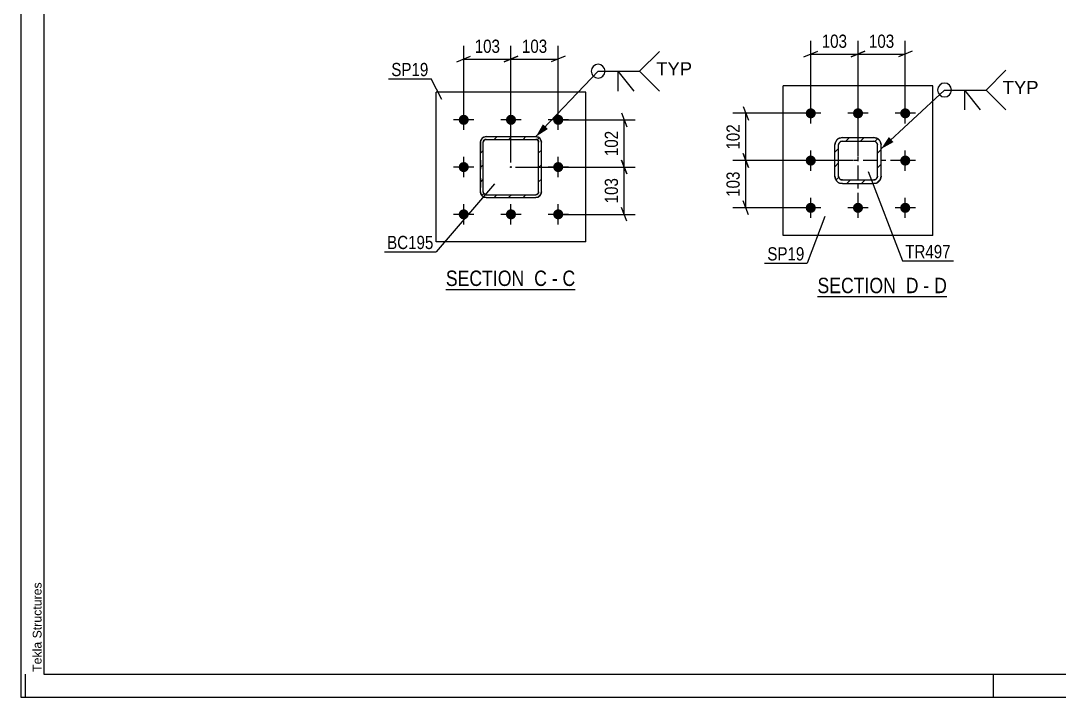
# Model space of a CAD drawing. Header units: millimetres. Extents: x -90 to 751, y -437 to 157.
# Drawn here: x -90.2 to 135.1, y -437.1 to -290.4 of the extents above; entities that cross this region are included whole.
import ezdxf

# ---------------------------------------------------------------- set-up
doc = ezdxf.new("R2010")
doc.units = ezdxf.units.MM
doc.linetypes.add('DXK_LINE_DOT2', pattern=[3.9198, 1.9599, -1.9599])
doc.linetypes.add('DXK_LINE_DOT3', pattern=[5.9187, 2.979, -0.9799, 0.9799, -0.9799])
doc.styles.add('Arial', font='ARIAL.TTF', dxfattribs={"height": 0.2})
doc.styles.add('Arial Narrow', font='ARIALN.TTF', dxfattribs={"height": 0.2})

# ---------------------------------------------------------------- blocks, each defined once
blk = doc.blocks.new('Unknown-814553232-1133')
at = {"color": 5, "linetype": 'Continuous'}
for p, q in [((-90.19, 156.88), (-90.19, -437.12)), ((-85.19, 151.88), (-85.19, -432.12)), ((-89.19, -437.12), (-89.19, -432.12)), ((-85.19, -432.12), (745.81, -432.12)), ((120.81, -437.12), (120.81, -432.12)), ((-90.19, -437.12), (750.81, -437.12))]:
    blk.add_line(p, q, dxfattribs=at)
at = {"color": 174, "linetype": 'Continuous', "style": 'Arial'}
blk.add_text('Tekla Structures', height=1.9102, rotation=90, dxfattribs=at).set_placement((-85.69, -431.62))
blk = doc.blocks.new('Unknown-814553232-13 - 7168')
at = {"color": 6, "linetype": 'Continuous'}
blk.add_line((2.02, -348.66), (30.09, -348.66), dxfattribs=at)
at = {"color": 0, "linetype": 'Continuous'}
blk.add_wipeout([(20.13, -347.91), (20.13, -344.41), (2.02, -344.41), (2.02, -347.91)], dxfattribs=at)
at = {"color": 7, "linetype": 'Continuous', "style": 'Arial Narrow'}
blk.add_text('SECTION ', height=3.34, dxfattribs=at).set_placement((2.02, -347.91))
at = {"color": 0, "linetype": 'Continuous'}
blk.add_wipeout([(23.95, -347.91), (23.95, -344.41), (21.18, -344.41), (21.18, -347.91)], dxfattribs=at)
at = {"color": 7, "linetype": 'Continuous', "style": 'Arial Narrow'}
blk.add_text('C', height=3.34, dxfattribs=at).set_placement((21.18, -347.91))
at = {"color": 0, "linetype": 'Continuous'}
blk.add_wipeout([(26.27, -347.91), (26.27, -344.41), (25, -344.41), (25, -347.91)], dxfattribs=at)
at = {"color": 7, "linetype": 'Continuous', "style": 'Arial Narrow'}
blk.add_text('-', height=3.34, dxfattribs=at).set_placement((25, -347.91))
at = {"color": 0, "linetype": 'Continuous'}
blk.add_wipeout([(30.09, -347.91), (30.09, -344.41), (27.32, -344.41), (27.32, -347.91)], dxfattribs=at)
at = {"color": 7, "linetype": 'Continuous', "style": 'Arial Narrow'}
blk.add_text('C', height=3.34, dxfattribs=at).set_placement((27.32, -347.91))
blk = doc.blocks.new('Unknown-814553232-14 - 1619')
at = {"color": 6, "linetype": 'Continuous'}
blk.add_line((82.64, -350.22), (110.71, -350.22), dxfattribs=at)
at = {"color": 0, "linetype": 'Continuous'}
blk.add_wipeout([(100.74, -349.47), (100.74, -345.97), (82.64, -345.97), (82.64, -349.47)], dxfattribs=at)
at = {"color": 7, "linetype": 'Continuous', "style": 'Arial Narrow'}
blk.add_text('SECTION ', height=3.34, dxfattribs=at).set_placement((82.64, -349.47))
at = {"color": 0, "linetype": 'Continuous'}
blk.add_wipeout([(104.56, -349.47), (104.56, -345.97), (101.79, -345.97), (101.79, -349.47)], dxfattribs=at)
at = {"color": 7, "linetype": 'Continuous', "style": 'Arial Narrow'}
blk.add_text('D', height=3.34, dxfattribs=at).set_placement((101.79, -349.47))
at = {"color": 0, "linetype": 'Continuous'}
blk.add_wipeout([(106.89, -349.47), (106.89, -345.97), (105.61, -345.97), (105.61, -349.47)], dxfattribs=at)
at = {"color": 7, "linetype": 'Continuous', "style": 'Arial Narrow'}
blk.add_text('-', height=3.34, dxfattribs=at).set_placement((105.61, -349.47))
at = {"color": 0, "linetype": 'Continuous'}
blk.add_wipeout([(110.71, -349.47), (110.71, -345.97), (107.94, -345.97), (107.94, -349.47)], dxfattribs=at)
at = {"color": 7, "linetype": 'Continuous', "style": 'Arial Narrow'}
blk.add_text('D', height=3.34, dxfattribs=at).set_placement((107.94, -349.47))
blk = doc.blocks.new('Part-814553232-7249 - 7168')
at = {"color": 2, "linetype": 'Continuous'}
for p, q in [((32.4, -305.87), (-0.1, -305.87)), ((-0.1, -338.37), (-0.1, -305.87)), ((32.4, -338.37), (32.4, -305.87)), ((32.4, -338.37), (-0.1, -338.37))]:
    blk.add_line(p, q, dxfattribs=at)
blk = doc.blocks.new('Bolt-814553232-7243 - 7168')
at = {"linetype": 'Continuous'}
for points in [[(5.9, -312.97, -1), (5.9, -310.77, -1)], [(16.15, -312.97, -1), (16.15, -310.77, -1)], [(26.4, -312.97, -1), (26.4, -310.77, -1)], [(5.9, -323.22, -1), (5.9, -321.02, -1)], [(26.4, -323.22, -1), (26.4, -321.02, -1)], [(5.9, -333.47, -1), (5.9, -331.27, -1)], [(16.15, -333.47, -1), (16.15, -331.27, -1)], [(26.4, -333.47, -1), (26.4, -331.27, -1)]]:
    blk.add_hatch(color=1, dxfattribs=at).paths.add_polyline_path(points)
at = {"color": 1, "linetype": 'Continuous'}
for p, q in [((5.9, -314.07), (5.9, -309.67)), ((16.15, -314.07), (16.15, -309.67)), ((26.4, -314.07), (26.4, -309.67)), ((8.1, -311.87), (3.7, -311.87)), ((18.35, -311.87), (13.95, -311.87)), ((28.6, -311.87), (24.2, -311.87)), ((8.1, -322.12), (3.7, -322.12)), ((5.9, -324.32), (5.9, -319.92)), ((28.6, -322.12), (24.2, -322.12)), ((26.4, -324.32), (26.4, -319.92)), ((5.9, -334.57), (5.9, -330.17)), ((16.15, -334.57), (16.15, -330.17)), ((26.4, -334.57), (26.4, -330.17)), ((8.1, -332.37), (3.7, -332.37)), ((18.35, -332.37), (13.95, -332.37)), ((28.6, -332.37), (24.2, -332.37))]:
    blk.add_line(p, q, dxfattribs=at)
blk = doc.blocks.new('Part-814553232-7293 - 7168')
at = {"linetype": 'Continuous'}
h = blk.add_hatch(dxfattribs=at)
h.set_pattern_fill('', scale=0.7, style=0, pattern_type=0)
h.set_pattern_definition([(45, (22.0084, -328.6318), (-1.57154, 1.57154), [])])
h.paths.add_polyline_path([(21.55, -328.72), (22.01, -328.63), (22.4, -328.37), (22.66, -327.98), (22.75, -327.52), (22.75, -316.72), (22.66, -316.26), (22.4, -315.87), (22.01, -315.61), (21.55, -315.52), (10.75, -315.52), (10.29, -315.61), (9.9, -315.87), (9.64, -316.26), (9.55, -316.72), (9.55, -327.52), (9.64, -327.98), (9.9, -328.37), (10.29, -328.63), (10.75, -328.72)])
h.paths.add_polyline_path([(10.75, -328.12), (10.52, -328.08), (10.32, -327.95), (10.19, -327.75), (10.15, -327.52), (10.15, -316.72), (10.19, -316.49), (10.32, -316.3), (10.52, -316.17), (10.75, -316.12), (21.55, -316.12), (21.78, -316.17), (21.97, -316.3), (22.1, -316.49), (22.15, -316.72), (22.15, -327.52), (22.1, -327.75), (21.97, -327.95), (21.78, -328.08), (21.55, -328.12)])
blk.add_hatch(color=30, dxfattribs=at).paths.add_polyline_path([(16.15, -322.22, -1), (16.15, -322.02, -1)])
at = {"color": 7, "linetype": 'DXK_LINE_DOT2'}
for p, q in [((9.55, -316.72), (9.64, -316.26)), ((9.55, -316.72), (9.55, -327.52)), ((10.19, -316.49), (10.15, -316.72)), ((10.15, -327.52), (10.15, -316.72)), ((10.32, -316.3), (10.19, -316.49)), ((10.29, -315.61), (10.75, -315.52)), ((10.52, -316.17), (10.32, -316.3)), ((10.75, -316.12), (10.52, -316.17)), ((10.75, -315.52), (21.55, -315.52)), ((10.75, -316.12), (21.55, -316.12)), ((21.55, -315.52), (22.01, -315.61)), ((21.78, -316.17), (21.55, -316.12)), ((21.97, -316.3), (21.78, -316.17)), ((22.1, -316.49), (21.97, -316.3)), ((22.15, -316.72), (22.1, -316.49)), ((22.15, -327.52), (22.15, -316.72)), ((22.66, -316.26), (22.75, -316.72)), ((22.75, -327.52), (22.75, -316.72)), ((9.64, -327.98), (9.55, -327.52)), ((10.15, -327.52), (10.19, -327.75)), ((10.19, -327.75), (10.32, -327.95)), ((10.75, -328.72), (10.29, -328.63)), ((10.32, -327.95), (10.52, -328.08)), ((10.52, -328.08), (10.75, -328.12)), ((10.75, -328.12), (21.55, -328.12)), ((10.75, -328.72), (21.55, -328.72)), ((21.55, -328.12), (21.78, -328.08)), ((22.01, -328.63), (21.55, -328.72)), ((21.78, -328.08), (21.97, -327.95)), ((21.97, -327.95), (22.1, -327.75)), ((22.1, -327.75), (22.15, -327.52)), ((22.75, -327.52), (22.66, -327.98))]:
    blk.add_line(p, q, dxfattribs=at)
at = {"color": 2, "linetype": 'Continuous'}
for p, q in [((9.64, -316.26), (9.55, -316.72)), ((9.55, -316.72), (9.55, -316.72)), ((9.55, -327.52), (9.55, -316.72)), ((10.15, -316.72), (10.19, -316.49)), ((10.15, -316.72), (10.15, -316.72)), ((10.15, -327.52), (10.15, -316.72)), ((10.19, -316.49), (10.32, -316.3)), ((10.75, -315.52), (10.29, -315.61)), ((10.32, -316.3), (10.52, -316.17)), ((10.52, -316.17), (10.75, -316.12)), ((10.75, -315.52), (10.75, -315.52)), ((10.75, -315.52), (21.55, -315.52)), ((10.75, -316.12), (10.75, -316.12)), ((10.75, -316.12), (21.55, -316.12)), ((21.55, -315.52), (21.55, -315.52)), ((22.01, -315.61), (21.55, -315.52)), ((21.55, -316.12), (21.55, -316.12)), ((21.55, -316.12), (21.78, -316.17)), ((21.78, -316.17), (21.97, -316.3)), ((21.97, -316.3), (22.1, -316.49)), ((22.1, -316.49), (22.15, -316.72)), ((22.15, -316.72), (22.15, -316.72)), ((22.15, -327.52), (22.15, -316.72)), ((22.75, -316.72), (22.66, -316.26)), ((22.75, -316.72), (22.75, -316.72)), ((22.75, -327.52), (22.75, -316.72)), ((9.55, -327.52), (9.55, -327.52)), ((9.55, -327.52), (9.64, -327.98)), ((10.15, -327.52), (10.15, -327.52)), ((10.19, -327.75), (10.15, -327.52)), ((10.32, -327.95), (10.19, -327.75)), ((10.29, -328.63), (10.75, -328.72)), ((10.52, -328.08), (10.32, -327.95)), ((10.75, -328.12), (10.52, -328.08)), ((10.75, -328.12), (10.75, -328.12)), ((10.75, -328.12), (21.55, -328.12)), ((10.75, -328.72), (10.75, -328.72)), ((10.75, -328.72), (21.55, -328.72)), ((21.78, -328.08), (21.55, -328.12)), ((21.55, -328.12), (21.55, -328.12)), ((21.55, -328.72), (22.01, -328.63)), ((21.55, -328.72), (21.55, -328.72)), ((21.97, -327.95), (21.78, -328.08)), ((22.1, -327.75), (21.97, -327.95)), ((22.15, -327.52), (22.1, -327.75)), ((22.15, -327.52), (22.15, -327.52)), ((22.66, -327.98), (22.75, -327.52)), ((22.75, -327.52), (22.75, -327.52))]:
    blk.add_line(p, q, dxfattribs=at)
at = {"color": 7, "linetype": 'DXK_LINE_DOT3'}
blk.add_line((16.15, -322.12), (16.15, -322.12), dxfattribs=at)
at = {"color": 30, "linetype": 'DXK_LINE_DOT3'}
blk.add_line((16.15, -322.12), (16.15, -322.12), dxfattribs=at)
at = {"color": 30, "linetype": 'Continuous'}
blk.add_circle((16.15, -322.12), 0.1, dxfattribs=at)
at = {"color": 7, "linetype": 'DXK_LINE_DOT2'}
for centre, start, end in [((10.75, -316.72), 112.5, 157.5), ((21.55, -316.72), 22.5, 67.5), ((10.75, -327.52), 202.5, 247.5), ((21.55, -327.52), 292.5, 337.5)]:
    blk.add_arc(centre, 1.2, start, end, dxfattribs=at)
at = {"color": 2, "linetype": 'Continuous'}
for centre, start, end in [((10.75, -316.72), 112.5, 157.5), ((21.55, -316.72), 22.5, 67.5), ((10.75, -327.52), 202.5, 247.5), ((21.55, -327.52), 292.5, 337.5)]:
    blk.add_arc(centre, 1.2, start, end, dxfattribs=at)
blk = doc.blocks.new('Bolt-814553232-1622 - 1619')
at = {"linetype": 'Continuous'}
for points in [[(81.18, -311.56, -1), (81.18, -309.36, -1)], [(91.43, -311.56, -1), (91.43, -309.36, -1)], [(101.68, -311.56, -1), (101.68, -309.36, -1)], [(81.18, -321.81, -1), (81.18, -319.61, -1)], [(101.68, -321.81, -1), (101.68, -319.61, -1)], [(81.18, -332.06, -1), (81.18, -329.86, -1)], [(91.43, -332.06, -1), (91.43, -329.86, -1)], [(101.68, -332.06, -1), (101.68, -329.86, -1)]]:
    blk.add_hatch(color=1, dxfattribs=at).paths.add_polyline_path(points)
at = {"color": 1, "linetype": 'Continuous'}
for p, q in [((81.18, -312.66), (81.18, -308.26)), ((91.43, -312.66), (91.43, -308.26)), ((101.68, -312.66), (101.68, -308.26)), ((83.38, -310.46), (78.98, -310.46)), ((93.63, -310.46), (89.23, -310.46)), ((103.88, -310.46), (99.48, -310.46)), ((81.18, -322.91), (81.18, -318.51)), ((101.68, -322.91), (101.68, -318.51)), ((83.38, -320.71), (78.98, -320.71)), ((103.88, -320.71), (99.48, -320.71)), ((81.18, -333.16), (81.18, -328.76)), ((91.43, -333.16), (91.43, -328.76)), ((101.68, -333.16), (101.68, -328.76)), ((83.38, -330.96), (78.98, -330.96)), ((93.63, -330.96), (89.23, -330.96)), ((103.88, -330.96), (99.48, -330.96))]:
    blk.add_line(p, q, dxfattribs=at)
blk = doc.blocks.new('Part-814553232-1639 - 1619')
at = {"linetype": 'Continuous'}
h = blk.add_hatch(dxfattribs=at)
h.set_pattern_fill('', scale=0.7, style=0, pattern_type=0)
h.set_pattern_definition([(45, (95.4444, -325.5892), (-1.57154, 1.57154), [])])
h.paths.add_polyline_path([(94.83, -325.71), (95.44, -325.59), (95.96, -325.24), (96.31, -324.72), (96.43, -324.11), (96.43, -317.31), (96.31, -316.7), (95.96, -316.18), (95.44, -315.83), (94.83, -315.71), (88.03, -315.71), (87.42, -315.83), (86.9, -316.18), (86.55, -316.7), (86.43, -317.31), (86.43, -324.11), (86.55, -324.72), (86.9, -325.24), (87.42, -325.59), (88.03, -325.71)])
h.paths.add_polyline_path([(88.03, -324.91), (87.73, -324.85), (87.47, -324.68), (87.29, -324.42), (87.23, -324.11), (87.23, -317.31), (87.29, -317), (87.47, -316.75), (87.73, -316.57), (88.03, -316.51), (94.83, -316.51), (95.14, -316.57), (95.4, -316.75), (95.57, -317), (95.63, -317.31), (95.63, -324.11), (95.57, -324.42), (95.4, -324.68), (95.14, -324.85), (94.83, -324.91)])
at = {"color": 7, "linetype": 'DXK_LINE_DOT3'}
for p, q in [((91.43, -330.71), (91.43, -310.71)), ((101.43, -320.71), (81.43, -320.71))]:
    blk.add_line(p, q, dxfattribs=at)
at = {"color": 7, "linetype": 'DXK_LINE_DOT2'}
for p, q in [((86.43, -317.31), (86.55, -316.7)), ((86.43, -324.11), (86.43, -317.31)), ((87.29, -317), (87.23, -317.31)), ((87.23, -324.11), (87.23, -317.31)), ((87.42, -315.83), (88.03, -315.71)), ((88.03, -316.51), (87.73, -316.57)), ((88.03, -315.71), (94.83, -315.71)), ((88.03, -316.51), (94.83, -316.51)), ((94.83, -315.71), (95.44, -315.83)), ((95.14, -316.57), (94.83, -316.51)), ((95.63, -317.31), (95.57, -317)), ((95.63, -324.11), (95.63, -317.31)), ((96.31, -316.7), (96.43, -317.31)), ((96.43, -324.11), (96.43, -317.31)), ((86.55, -324.72), (86.43, -324.11)), ((87.23, -324.11), (87.29, -324.42)), ((95.57, -324.42), (95.63, -324.11)), ((96.43, -324.11), (96.31, -324.72)), ((88.03, -325.71), (87.42, -325.59)), ((87.73, -324.85), (88.03, -324.91)), ((88.03, -324.91), (94.83, -324.91)), ((88.03, -325.71), (94.83, -325.71)), ((94.83, -324.91), (95.14, -324.85)), ((95.44, -325.59), (94.83, -325.71))]:
    blk.add_line(p, q, dxfattribs=at)
at = {"color": 2, "linetype": 'Continuous'}
for p, q in [((86.55, -316.7), (86.43, -317.31)), ((86.43, -324.11), (86.43, -317.31)), ((87.23, -317.31), (87.29, -317)), ((87.23, -324.11), (87.23, -317.31)), ((88.03, -315.71), (87.42, -315.83)), ((87.73, -316.57), (88.03, -316.51)), ((88.03, -315.71), (94.83, -315.71)), ((88.03, -316.51), (94.83, -316.51)), ((95.44, -315.83), (94.83, -315.71)), ((94.83, -316.51), (95.14, -316.57)), ((95.57, -317), (95.63, -317.31)), ((95.63, -324.11), (95.63, -317.31)), ((96.43, -317.31), (96.31, -316.7)), ((96.43, -324.11), (96.43, -317.31)), ((86.43, -324.11), (86.55, -324.72)), ((87.29, -324.42), (87.23, -324.11)), ((95.63, -324.11), (95.57, -324.42)), ((96.31, -324.72), (96.43, -324.11)), ((87.42, -325.59), (88.03, -325.71)), ((88.03, -324.91), (87.73, -324.85)), ((88.03, -324.91), (94.83, -324.91)), ((88.03, -325.71), (94.83, -325.71)), ((95.14, -324.85), (94.83, -324.91)), ((94.83, -325.71), (95.44, -325.59))]:
    blk.add_line(p, q, dxfattribs=at)
at = {"color": 7, "linetype": 'DXK_LINE_DOT2'}
for centre, radius, start, end in [((88.03, -317.31), 1.6, 112.5, 157.5), ((88.03, -317.31), 0.8, 112.5, 157.5), ((94.83, -317.31), 0.8, 22.5, 67.5), ((94.83, -317.31), 1.6, 22.5, 67.5), ((88.03, -324.11), 1.6, 202.5, 247.5), ((88.03, -324.11), 0.8, 202.5, 247.5), ((94.83, -324.11), 0.8, 292.5, 337.5), ((94.83, -324.11), 1.6, 292.5, 337.5)]:
    blk.add_arc(centre, radius, start, end, dxfattribs=at)
at = {"color": 2, "linetype": 'Continuous'}
for centre, radius, start, end in [((88.03, -317.31), 1.6, 112.5, 157.5), ((88.03, -317.31), 0.8, 112.5, 157.5), ((94.83, -317.31), 0.8, 22.5, 67.5), ((94.83, -317.31), 1.6, 22.5, 67.5), ((88.03, -324.11), 1.6, 202.5, 247.5), ((88.03, -324.11), 0.8, 202.5, 247.5), ((94.83, -324.11), 0.8, 292.5, 337.5), ((94.83, -324.11), 1.6, 292.5, 337.5)]:
    blk.add_arc(centre, radius, start, end, dxfattribs=at)
blk = doc.blocks.new('Part-814553232-1705 - 1619')
at = {"color": 2, "linetype": 'Continuous'}
for p, q in [((107.68, -304.46), (75.18, -304.46)), ((75.18, -336.96), (75.18, -304.46)), ((107.68, -336.96), (107.68, -304.46)), ((107.68, -336.96), (75.18, -336.96))]:
    blk.add_line(p, q, dxfattribs=at)
blk = doc.blocks.new('StraightDimension-814553232-7373 - 7168')
at = {"color": 7, "linetype": 'Continuous'}
for p, q in [((17.15, -322.12), (43.11, -322.12)), ((40.11, -320.62), (41.31, -323.62)), ((40.71, -332.37), (40.71, -322.12)), ((41.31, -333.87), (40.11, -330.87)), ((27.4, -332.37), (43.11, -332.37))]:
    blk.add_line(p, q, dxfattribs=at)
at = {"color": 0}
blk.add_wipeout([(39.96, -323.9), (35.76, -323.9), (35.76, -330.59), (39.96, -330.59)], dxfattribs=at)
at = {"color": 3, "style": 'Arial Narrow'}
blk.add_text('103', height=2.863, rotation=90.0002, dxfattribs=at).set_placement((39.36, -329.99))
blk = doc.blocks.new('StraightDimension-814553232-7356 - 7168')
at = {"color": 7, "linetype": 'Continuous'}
for p, q in [((16.15, -321.12), (16.15, -295.84)), ((26.4, -310.87), (26.4, -295.84)), ((14.65, -299.29), (17.65, -298.09)), ((16.15, -298.69), (26.4, -298.69)), ((27.9, -298.09), (24.9, -299.29))]:
    blk.add_line(p, q, dxfattribs=at)
at = {"color": 0}
blk.add_wipeout([(24.62, -297.94), (24.62, -293.74), (17.93, -293.74), (17.93, -297.94)], dxfattribs=at)
at = {"color": 3, "style": 'Arial Narrow'}
blk.add_text('103', height=2.863, dxfattribs=at).set_placement((18.53, -297.34))
blk = doc.blocks.new('StraightDimension-814553232-7364 - 7168')
at = {"color": 7, "linetype": 'Continuous'}
for p, q in [((5.9, -310.87), (5.9, -295.84)), ((16.15, -321.12), (16.15, -295.84)), ((4.4, -299.29), (7.4, -298.09)), ((5.9, -298.69), (16.15, -298.69)), ((17.65, -298.09), (14.65, -299.29))]:
    blk.add_line(p, q, dxfattribs=at)
at = {"color": 0}
blk.add_wipeout([(14.37, -297.94), (14.37, -293.74), (7.68, -293.74), (7.68, -297.94)], dxfattribs=at)
at = {"color": 3, "style": 'Arial Narrow'}
blk.add_text('103', height=2.863, dxfattribs=at).set_placement((8.28, -297.34))
blk = doc.blocks.new('StraightDimension-814553232-7381 - 7168')
at = {"color": 7, "linetype": 'Continuous'}
for p, q in [((40.11, -310.37), (41.31, -313.37)), ((27.4, -311.87), (43.11, -311.87)), ((40.71, -322.12), (40.71, -311.87)), ((17.15, -322.12), (43.11, -322.12)), ((41.31, -323.62), (40.11, -320.62))]:
    blk.add_line(p, q, dxfattribs=at)
at = {"color": 0}
blk.add_wipeout([(39.96, -313.65), (35.76, -313.65), (35.76, -320.34), (39.96, -320.34)], dxfattribs=at)
at = {"color": 3, "style": 'Arial Narrow'}
blk.add_text('102', height=2.863, rotation=90.0002, dxfattribs=at).set_placement((39.36, -319.74))
blk = doc.blocks.new('StraightDimension-814553232-1847 - 1619')
at = {"color": 7, "linetype": 'Continuous'}
for p, q in [((66.51, -319.21), (67.71, -322.21)), ((90.43, -320.71), (64.26, -320.71)), ((67.11, -330.96), (67.11, -320.71)), ((80.18, -330.96), (64.26, -330.96)), ((67.71, -332.46), (66.51, -329.46))]:
    blk.add_line(p, q, dxfattribs=at)
at = {"color": 0}
blk.add_wipeout([(66.36, -322.49), (62.16, -322.49), (62.16, -329.18), (66.36, -329.18)], dxfattribs=at)
at = {"color": 3, "style": 'Arial Narrow'}
blk.add_text('103', height=2.863, rotation=90.0002, dxfattribs=at).set_placement((65.76, -328.58))
blk = doc.blocks.new('StraightDimension-814553232-1865 - 1619')
at = {"color": 7, "linetype": 'Continuous'}
for p, q in [((91.43, -319.71), (91.43, -294.75)), ((101.68, -309.46), (101.68, -294.75)), ((89.93, -298.2), (92.93, -297)), ((103.18, -297), (100.18, -298.2)), ((91.43, -297.6), (101.68, -297.6))]:
    blk.add_line(p, q, dxfattribs=at)
at = {"color": 0}
blk.add_wipeout([(99.9, -296.85), (99.9, -292.65), (93.21, -292.65), (93.21, -296.85)], dxfattribs=at)
at = {"color": 3, "style": 'Arial Narrow'}
blk.add_text('103', height=2.863, dxfattribs=at).set_placement((93.81, -296.25))
blk = doc.blocks.new('StraightDimension-814553232-1827 - 1619')
at = {"color": 7, "linetype": 'Continuous'}
for p, q in [((80.18, -310.46), (64.26, -310.46)), ((66.51, -308.96), (67.71, -311.96)), ((67.11, -320.71), (67.11, -310.46)), ((67.71, -322.21), (66.51, -319.21)), ((90.43, -320.71), (64.26, -320.71))]:
    blk.add_line(p, q, dxfattribs=at)
at = {"color": 0}
blk.add_wipeout([(66.36, -312.24), (62.16, -312.24), (62.16, -318.93), (66.36, -318.93)], dxfattribs=at)
at = {"color": 3, "style": 'Arial Narrow'}
blk.add_text('102', height=2.863, rotation=90.0002, dxfattribs=at).set_placement((65.76, -318.33))
blk = doc.blocks.new('StraightDimension-814553232-1882 - 1619')
at = {"color": 7, "linetype": 'Continuous'}
for p, q in [((81.18, -309.46), (81.18, -294.75)), ((91.43, -319.71), (91.43, -294.75)), ((79.68, -298.2), (82.68, -297)), ((92.93, -297), (89.93, -298.2)), ((81.18, -297.6), (91.43, -297.6))]:
    blk.add_line(p, q, dxfattribs=at)
at = {"color": 0}
blk.add_wipeout([(89.65, -296.85), (89.65, -292.65), (82.96, -292.65), (82.96, -296.85)], dxfattribs=at)
at = {"color": 3, "style": 'Arial Narrow'}
blk.add_text('103', height=2.863, dxfattribs=at).set_placement((83.56, -296.25))
blk = doc.blocks.new('Mark-814553232-7289 - 7168')
at = {"color": 0}
blk.add_wipeout([(-0.67, -339.9), (-0.67, -336.9), (-10.72, -336.9), (-10.72, -339.9)], dxfattribs=at)
blk.add_wipeout([(-0.67, -339.9), (-0.67, -336.9), (-10.72, -336.9), (-10.72, -339.9)], dxfattribs=at)
at = {"color": 30, "linetype": 'Continuous'}
for p in [(12.6, -325.76), (-11.32, -340.5)]:
    blk.add_line(p, (-0.07, -340.5), dxfattribs=at)
at = {"color": 3, "style": 'Arial Narrow'}
blk.add_text('BC195', height=2.863, dxfattribs=at).set_placement((-10.72, -339.9))
blk = doc.blocks.new('WeldMark-814553232-7389 - 7168')
at = {"linetype": 'Continuous'}
blk.add_hatch(color=30, dxfattribs=at).paths.add_polyline_path([(24.16, -313.86), (21.55, -315.52), (23.07, -312.83)])
at = {"color": 30, "linetype": 'Continuous'}
for p, q in [((21.55, -315.52), (35.05, -301.33)), ((35.05, -301.33), (44.05, -301.33))]:
    blk.add_line(p, q, dxfattribs=at)
at = {"color": 3, "linetype": 'Continuous'}
for q in [(42.77, -305.62), (39.34, -305.62)]:
    blk.add_line((39.34, -301.33), q, dxfattribs=at)
for start, end in [(90, 270), (270, 90)]:
    blk.add_arc((35.05, -301.33), 1.5, start, end, dxfattribs=at)
at = {"color": 0, "linetype": 'Continuous'}
blk.add_wipeout([(55.43, -302.23), (55.43, -299.23), (47.65, -299.23), (47.65, -302.23)], dxfattribs=at)
blk.add_wipeout([(55.43, -302.23), (55.43, -299.23), (47.65, -299.23), (47.65, -302.23)], dxfattribs=at)
at = {"color": 3, "linetype": 'Continuous'}
for q in [(48.34, -297.05), (48.34, -305.62)]:
    blk.add_line((44.05, -301.33), q, dxfattribs=at)
at = {"color": 3, "linetype": 'Continuous', "style": 'Arial'}
blk.add_text('TYP', height=2.865, dxfattribs=at).set_placement((47.65, -302.23))
blk = doc.blocks.new('Mark-814553232-7245 - 7168')
at = {"color": 0}
blk.add_wipeout([(-1.77, -302.39), (-1.77, -299.39), (-9.81, -299.39), (-9.81, -302.39)], dxfattribs=at)
blk.add_wipeout([(-1.77, -302.39), (-1.77, -299.39), (-9.81, -299.39), (-9.81, -302.39)], dxfattribs=at)
at = {"color": 30, "linetype": 'Continuous'}
for p in [(-10.41, -302.99), (1.15, -307.46)]:
    blk.add_line(p, (-1.17, -302.99), dxfattribs=at)
at = {"color": 3, "style": 'Arial Narrow'}
blk.add_text('SP19', height=2.863, dxfattribs=at).set_placement((-9.81, -302.39))
blk = doc.blocks.new('Mark-814553232-1635 - 1619')
at = {"color": 0}
blk.add_wipeout([(111.54, -341.88), (111.54, -338.88), (101.67, -338.88), (101.67, -341.88)], dxfattribs=at)
blk.add_wipeout([(111.54, -341.88), (111.54, -338.88), (101.67, -338.88), (101.67, -341.88)], dxfattribs=at)
at = {"color": 30, "linetype": 'Continuous'}
for p, q in [((93.61, -323.11), (101.07, -342.48)), ((101.07, -342.48), (112.14, -342.48))]:
    blk.add_line(p, q, dxfattribs=at)
at = {"color": 3, "style": 'Arial Narrow'}
blk.add_text('TR497', height=2.863, dxfattribs=at).set_placement((101.67, -341.88))
blk = doc.blocks.new('Mark-814553232-1701 - 1619')
at = {"color": 0}
blk.add_wipeout([(79.8, -342.37), (79.8, -339.37), (71.76, -339.37), (71.76, -342.37)], dxfattribs=at)
blk.add_wipeout([(79.8, -342.37), (79.8, -339.37), (71.76, -339.37), (71.76, -342.37)], dxfattribs=at)
at = {"color": 30, "linetype": 'Continuous'}
for p in [(84.25, -332.85), (71.16, -342.97)]:
    blk.add_line(p, (80.4, -342.97), dxfattribs=at)
at = {"color": 3, "style": 'Arial Narrow'}
blk.add_text('SP19', height=2.863, dxfattribs=at).set_placement((71.76, -342.37))
blk = doc.blocks.new('WeldMark-814553232-1899 - 1619')
at = {"linetype": 'Continuous'}
blk.add_hatch(color=30, dxfattribs=at).paths.add_polyline_path([(99.14, -316.69), (96.43, -318.19), (98.12, -315.59)])
at = {"color": 30, "linetype": 'Continuous'}
for p, q in [((96.43, -318.19), (110.21, -305.4)), ((110.21, -305.4), (119.21, -305.4))]:
    blk.add_line(p, q, dxfattribs=at)
at = {"color": 3, "linetype": 'Continuous'}
for q in [(117.92, -309.68), (114.5, -309.68)]:
    blk.add_line((114.5, -305.4), q, dxfattribs=at)
for start, end in [(90, 270), (270, 90)]:
    blk.add_arc((110.21, -305.4), 1.5, start, end, dxfattribs=at)
at = {"color": 0, "linetype": 'Continuous'}
blk.add_wipeout([(130.59, -306.3), (130.59, -303.3), (122.81, -303.3), (122.81, -306.3)], dxfattribs=at)
blk.add_wipeout([(130.59, -306.3), (130.59, -303.3), (122.81, -303.3), (122.81, -306.3)], dxfattribs=at)
at = {"color": 3, "linetype": 'Continuous'}
for q in [(123.5, -301.11), (123.5, -309.68)]:
    blk.add_line((119.21, -305.4), q, dxfattribs=at)
at = {"color": 3, "linetype": 'Continuous', "style": 'Arial'}
blk.add_text('TYP', height=2.865, dxfattribs=at).set_placement((122.81, -306.3))

msp = doc.modelspace()

# ---------------------------------------------------------------- block references
for name in ['Unknown-814553232-1133', 'Part-814553232-7249 - 7168', 'Part-814553232-1705 - 1619', 'Bolt-814553232-1622 - 1619', 'Bolt-814553232-7243 - 7168', 'Part-814553232-1639 - 1619', 'Part-814553232-7293 - 7168']:
    msp.add_blockref(name, (0, 0))

# ---------------------------------------------------------------- next in the draw order: block references
for name in ['Mark-814553232-7245 - 7168', 'StraightDimension-814553232-1847 - 1619', 'StraightDimension-814553232-7373 - 7168', 'Mark-814553232-1635 - 1619', 'Mark-814553232-7289 - 7168', 'Unknown-814553232-13 - 7168', 'Unknown-814553232-14 - 1619']:
    msp.add_blockref(name, (0, 0))

# ---------------------------------------------------------------- next in the draw order: block references
for name in ['StraightDimension-814553232-1865 - 1619', 'StraightDimension-814553232-7356 - 7168', 'Mark-814553232-1701 - 1619']:
    msp.add_blockref(name, (0, 0))

# ---------------------------------------------------------------- next in the draw order: block references
for name in ['StraightDimension-814553232-7364 - 7168', 'WeldMark-814553232-1899 - 1619', 'StraightDimension-814553232-1827 - 1619']:
    msp.add_blockref(name, (0, 0))

# ---------------------------------------------------------------- next in the draw order: block references
for name in ['StraightDimension-814553232-1882 - 1619', 'StraightDimension-814553232-7381 - 7168']:
    msp.add_blockref(name, (0, 0))

# ---------------------------------------------------------------- next in the draw order: block references
msp.add_blockref('WeldMark-814553232-7389 - 7168', (0, 0))

doc.saveas('drawing.dxf')
